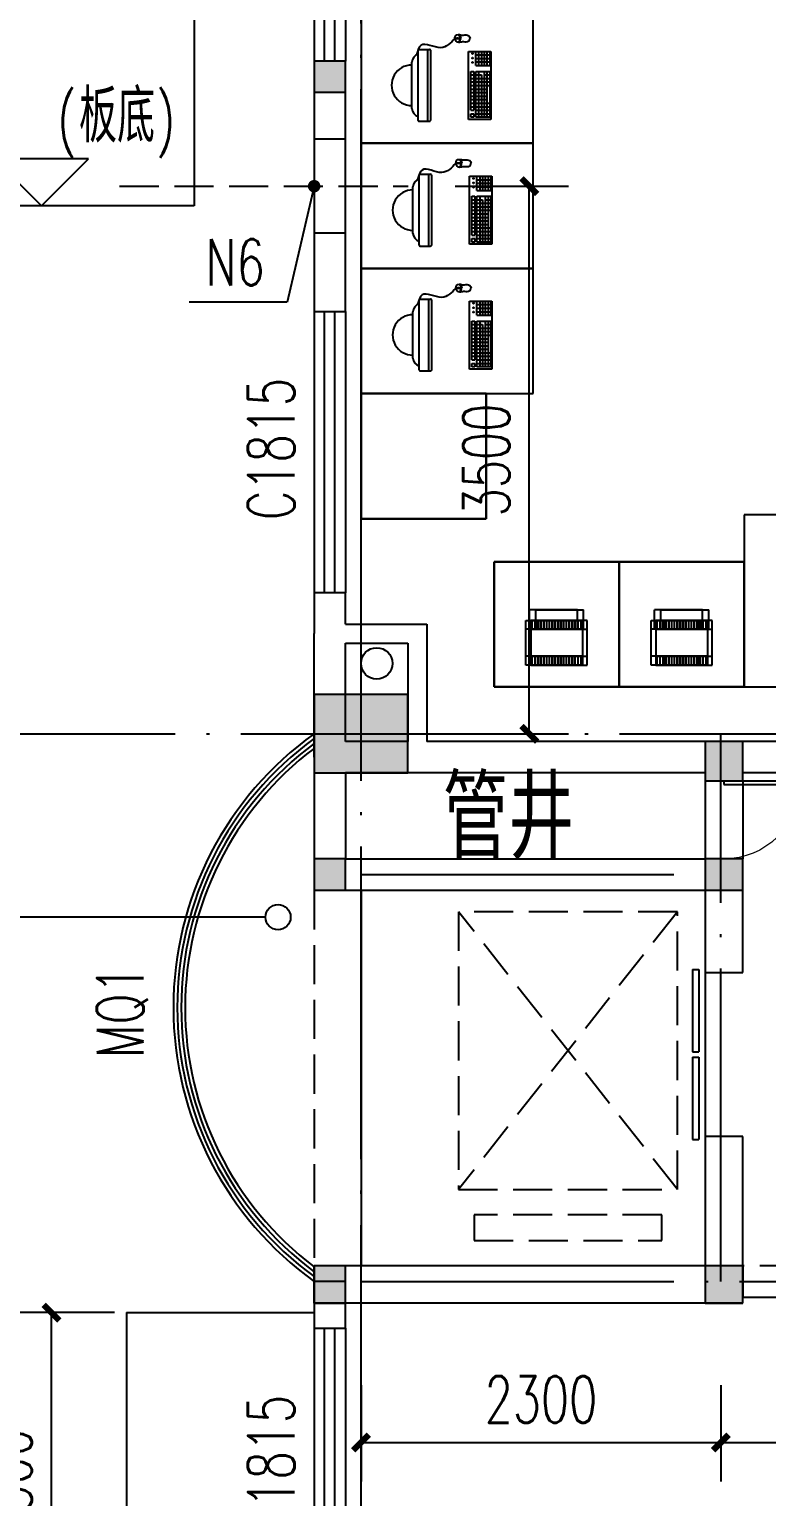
# Model space of a CAD drawing. Extents: x -59142 to 322364, y -122476 to 91021.
# Drawn here: x 23748 to 28462, y 41996 to 51375 of the extents above; entities that cross this region are included whole.
import ezdxf

# ---------------------------------------------------------------- set-up
doc = ezdxf.new("R2010")
doc.units = 0
doc.header["$LTSCALE"] = 1000
doc.header["$MEASUREMENT"] = 0
doc.linetypes.add('DASH', pattern=[0.35, 0.25, -0.1])
doc.linetypes.add('DOTE', pattern=[2.42, 2, -0.2, 0.02, -0.2])
for name, color, linetype in [('CENTRE LINE', 1, 'DOTE'), ('COLUMN', 255, 'Continuous'), ('DIM_ELEV', 3, 'Continuous'), ('DIM_IDEN', 3, 'Continuous'), ('DIM_LEAD', 3, 'Continuous'), ('DOTE', 1, 'DOTE'), ('EQUIPMENT', 171, 'Continuous'), ('GROUND', 204, 'Continuous'), ('HOLE', 6, 'Continuous'), ('PUB_DIM', 3, 'Continuous'), ('PUB_HATCH', 255, 'Continuous'), ('PUB_TEXT', 7, 'Continuous'), ('STAIR', 2, 'Continuous'), ('TEXT', 62, 'Continuous'), ('WALL', 255, 'Continuous'), ('WINDOW', 4, 'Continuous'), ('WINDOW_TEXT', 7, 'Continuous')]:
    doc.layers.add(name, color=color, linetype=linetype)
doc.styles.add('_TCH_DIM', font='SIMPLEX', dxfattribs={"bigfont": 'GBCBIG'})
doc.styles.add('_TCH_DIM_T3', font='SIMPLEX', dxfattribs={"width": 0.705882, "bigfont": 'GBCBIG'})
doc.styles.add('_TCH_WINDOW', font='SIMPLEX', dxfattribs={"bigfont": 'GBCBIG'})
doc.styles.add('HZTXT', font='geditxt.shx', dxfattribs={"width": 0.8, "bigfont": 'hztxt1.shx'})
doc.styles.get("Standard").update_dxf_attribs({"font": 'gbenor.shx', "bigfont": 'gbcbig.shx'})
doc.dimstyles.new('_TCH_ARCH&&100', dxfattribs={"dimtxt": 297.5, "dimasz": 100, "dimexe": 250, "dimexo": 300, "dimgap": 126.25, "dimtad": 1, "dimdec": 0, "dimzin": 0, "dimdsep": 46, "dimtxsty": '_TCH_DIM_T3', "dimblk": 'ARCHTICK', "dimcen": 0.09, "dimazin": 2, "dimtfac": 1, "dimtdec": 0, "dimtix": 1, "dimtmove": 2, "dimatfit": 3, "dimfxl": 1, "dimtolj": 1, "dimtzin": 0, "dimarcsym": 0})
doc.dimstyles.get("Standard").update_dxf_attribs({"dimscale": 100, "dimtxt": 3.5, "dimasz": 1, "dimexe": 2.5, "dimexo": 3, "dimgap": 1.5, "dimtad": 1, "dimdec": 0, "dimzin": 0, "dimdsep": 46, "dimtxsty": 'Standard', "dimblk": 'ARCHTICK', "dimcen": 0.09, "dimadec": 0, "dimazin": 0, "dimtfac": 1, "dimtdec": 0, "dimtix": 1, "dimtmove": 2, "dimatfit": 3, "dimfxl": 1, "dimtolj": 1, "dimtzin": 0, "dimarcsym": 0})

# ---------------------------------------------------------------- blocks, each defined once
blk = doc.blocks.new('_FZH')
blk.add_lwpolyline([(-0.5, -0.5), (0.5, -0.5), (0.5, 0.5), (-0.5, 0.5)], close=True)
at = {"layer": 'PUB_HATCH'}
blk.add_solid([(-0.5, -0.5), (0.5, -0.5), (-0.5, 0.5), (0.5, 0.5)], dxfattribs=at)
blk = doc.blocks.new('DSADa')
at = {"layer": 'COLUMN', "xscale": 600.0000000000146, "yscale": 500, "zscale": 500}
blk.add_blockref('_FZH', (0, -34500), dxfattribs=at)
blk = doc.blocks.new('A$C31CF031A')
at = {"layer": 'EQUIPMENT', "ltscale": 100}
for p, q in [((0, 4574.4), (0, 3774.4)), ((1100, 3774.4), (1100, 4574.4)), ((1100, 3774.4), (0, 3774.4)), ((0, 3774.4), (0, 2974.4)), ((0, 3774.4), (1100, 3774.4)), ((1100, 2974.4), (1100, 3774.4)), ((1100, 2974.4), (0, 2974.4)), ((0, 2974.4), (0, 2174.4)), ((0, 2974.4), (1100, 2974.4)), ((1100, 2174.4), (1100, 2974.4)), ((0, 2174.4), (1100, 2174.4)), ((2450, 1400), (2450, 300)), ((3250, 1400), (2450, 1400)), ((2450, 300), (3250, 300))]:
    blk.add_line(p, q, dxfattribs=at)
at = {"layer": 'EQUIPMENT'}
for p, q in [((608.4, 4445.3), (599.8, 4445.3)), ((608.4, 4444.3), (599.8, 4444.3)), ((634.9, 4445.3), (625.1, 4445.3)), ((634.9, 4444.3), (625.1, 4444.3)), ((365.5, 3920.2), (365.5, 4369.5)), ((370.5, 4374.5), (438, 4374.5)), ((426.2, 3915.2), (426.2, 4374.5)), ((443, 4369.5), (443.1, 3920.2)), ((686.6, 3926.9), (686.6, 4361.4)), ((686.6, 4361.4), (829.2, 4361.4)), ((733.9, 4271.2), (733.9, 4361.4)), ((733.9, 4361.4), (822.7, 4361.4)), ((733.9, 4361.4), (822.7, 4361.4)), ((733.9, 4271.2), (733.9, 4361.4)), ((733.9, 4338.8), (822.7, 4338.8)), ((733.9, 4316.3), (822.7, 4316.3)), ((751.6, 4361.4), (751.6, 4271.2)), ((769.4, 4361.4), (769.4, 4271.2)), ((787.2, 4361.4), (787.2, 4271.2)), ((804.9, 4361.4), (804.9, 4271.2)), ((822.7, 4361.4), (822.7, 4271.2)), ((829.2, 4361.4), (829.2, 3926.9)), ((324.1, 3996.4), (324.1, 4293.4)), ((702.3, 4233.7), (720.1, 4233.7)), ((702.3, 3985.7), (702.3, 4233.7)), ((702.3, 4233.7), (720.1, 4233.7)), ((720.1, 4233.7), (720.1, 4178.4)), ((720.1, 4233.7), (720.1, 3985.7)), ((733.9, 4293.8), (822.7, 4293.8)), ((733.9, 4271.2), (822.7, 4271.2)), ((733.9, 4233.7), (822.7, 4233.7)), ((733.9, 4233.7), (822.7, 4233.7)), ((733.9, 3940.7), (733.9, 4233.7)), ((733.9, 4233.7), (822.7, 4233.7)), ((751.6, 4233.7), (751.6, 3940.7)), ((787.2, 4233.7), (787.2, 3940.7)), ((804.9, 4233.7), (804.9, 3940.7)), ((822.7, 4233.7), (822.7, 3940.7)), ((702.3, 4211.2), (720.1, 4211.2)), ((702.3, 4188.6), (720.1, 4188.6)), ((702.3, 4166.1), (720.1, 4166.1)), ((702.3, 4143.5), (720.1, 4143.5)), ((733.9, 4211.2), (769.4, 4211.2)), ((733.9, 4188.6), (822.7, 4188.6)), ((733.9, 4166.1), (822.7, 4166.1)), ((733.9, 4143.5), (822.7, 4143.5)), ((769.4, 4211.2), (769.4, 3940.7)), ((787.2, 4211.2), (822.7, 4211.2)), ((702.3, 4121), (720.1, 4121)), ((702.3, 4098.5), (720.1, 4098.5)), ((702.3, 4075.9), (720.1, 4075.9)), ((702.3, 4053.4), (720.1, 4053.4)), ((733.9, 4121), (804.9, 4121)), ((733.9, 4098.5), (804.9, 4098.5)), ((733.9, 4075.9), (804.9, 4075.9)), ((733.9, 4053.4), (804.9, 4053.4)), ((702.3, 4030.8), (720.1, 4030.8)), ((702.3, 4008.3), (720.1, 4008.3)), ((702.3, 3985.7), (720.1, 3985.7)), ((702.3, 3963.2), (720.1, 3963.2)), ((702.3, 3940.7), (702.3, 3963.2)), ((720.1, 3940.7), (702.3, 3940.7)), ((720.1, 3963.2), (720.1, 3940.7)), ((733.9, 4030.8), (822.7, 4030.8)), ((733.9, 4008.3), (822.7, 4008.3)), ((733.9, 3985.7), (822.7, 3985.7)), ((733.9, 3963.2), (822.7, 3963.2)), ((822.7, 3940.7), (733.9, 3940.7)), ((370.5, 3915.2), (438.1, 3915.2)), ((829.2, 3926.9), (686.6, 3926.9)), ((372.2, 3122.4), (372.2, 3571.7)), ((377.2, 3576.7), (444.7, 3576.7)), ((432.9, 3117.4), (432.9, 3576.7)), ((449.7, 3571.7), (449.7, 3122.4)), ((615, 3647.4), (606.5, 3647.4)), ((615.1, 3646.5), (606.5, 3646.5)), ((641.5, 3646.5), (631.7, 3646.5)), ((641.5, 3647.4), (631.8, 3647.4)), ((330.8, 3198.6), (330.8, 3495.6)), ((693.2, 3129), (693.2, 3563.5)), ((693.2, 3563.5), (835.9, 3563.5)), ((740.5, 3473.4), (740.5, 3563.5)), ((740.5, 3563.5), (829.3, 3563.5)), ((740.5, 3563.5), (829.3, 3563.5)), ((740.5, 3473.4), (740.5, 3563.5)), ((740.5, 3541), (829.3, 3541)), ((740.5, 3518.4), (829.3, 3518.4)), ((740.5, 3495.9), (829.3, 3495.9)), ((740.5, 3473.4), (829.3, 3473.4)), ((758.3, 3563.5), (758.3, 3473.4)), ((776.1, 3563.5), (776.1, 3473.4)), ((793.8, 3563.5), (793.8, 3473.4)), ((811.6, 3563.5), (811.6, 3473.4)), ((829.3, 3563.5), (829.3, 3473.4)), ((835.9, 3563.5), (835.9, 3129)), ((709, 3435.9), (726.7, 3435.9)), ((709, 3187.9), (709, 3435.9)), ((709, 3435.9), (726.7, 3435.9)), ((709, 3413.3), (726.7, 3413.3)), ((709, 3390.8), (726.7, 3390.8)), ((726.7, 3435.9), (726.7, 3380.5)), ((726.7, 3435.9), (726.7, 3187.9)), ((740.5, 3435.9), (829.3, 3435.9)), ((740.5, 3435.9), (829.3, 3435.9)), ((740.5, 3142.8), (740.5, 3435.9)), ((740.5, 3435.9), (829.3, 3435.9)), ((740.5, 3413.3), (776.1, 3413.3)), ((740.5, 3390.8), (829.3, 3390.8)), ((758.3, 3435.9), (758.3, 3142.8)), ((776.1, 3413.3), (776.1, 3142.8)), ((793.8, 3435.9), (793.8, 3142.8)), ((793.8, 3413.3), (829.3, 3413.3)), ((811.6, 3435.9), (811.6, 3142.8)), ((829.3, 3435.9), (829.3, 3142.8)), ((709, 3368.2), (726.7, 3368.2)), ((709, 3345.7), (726.7, 3345.7)), ((709, 3323.1), (726.7, 3323.1)), ((709, 3300.6), (726.7, 3300.6)), ((740.5, 3368.2), (829.3, 3368.2)), ((740.5, 3345.7), (829.3, 3345.7)), ((740.5, 3323.1), (811.6, 3323.1)), ((740.5, 3300.6), (811.6, 3300.6)), ((709, 3278.1), (726.7, 3278.1)), ((709, 3255.5), (726.7, 3255.5)), ((709, 3233), (726.7, 3233)), ((709, 3210.4), (726.7, 3210.4)), ((740.5, 3278.1), (811.6, 3278.1)), ((740.5, 3255.5), (811.6, 3255.5)), ((740.5, 3233), (829.3, 3233)), ((740.5, 3210.4), (829.3, 3210.4)), ((377.2, 3117.4), (444.7, 3117.4)), ((835.9, 3129), (693.2, 3129)), ((709, 3187.9), (726.7, 3187.9)), ((709, 3165.3), (726.7, 3165.3)), ((709, 3142.9), (709, 3165.3)), ((726.7, 3142.9), (709, 3142.9)), ((726.7, 3165.3), (726.7, 3142.9)), ((740.5, 3187.9), (829.3, 3187.9)), ((740.5, 3165.3), (829.3, 3165.3)), ((829.3, 3142.8), (740.5, 3142.8)), ((615, 2849.6), (606.5, 2849.6)), ((615.1, 2848.6), (606.5, 2848.6)), ((641.5, 2848.6), (631.7, 2848.6)), ((641.5, 2849.6), (631.8, 2849.6)), ((372.2, 2324.5), (372.2, 2773.8)), ((377.2, 2778.8), (444.7, 2778.8)), ((432.9, 2319.5), (432.9, 2778.8)), ((449.7, 2773.8), (449.7, 2324.5)), ((693.2, 2331.2), (693.2, 2765.7)), ((693.2, 2765.7), (835.9, 2765.7)), ((740.5, 2675.5), (740.5, 2765.7)), ((740.5, 2765.7), (829.3, 2765.7)), ((740.5, 2765.7), (829.3, 2765.7)), ((740.5, 2675.5), (740.5, 2765.7)), ((740.5, 2743.1), (829.3, 2743.1)), ((740.5, 2720.6), (829.3, 2720.6)), ((758.3, 2765.7), (758.3, 2675.5)), ((776.1, 2765.7), (776.1, 2675.5)), ((793.8, 2765.7), (793.8, 2675.5)), ((811.6, 2765.7), (811.6, 2675.5)), ((829.3, 2765.7), (829.3, 2675.5)), ((835.9, 2765.7), (835.9, 2331.2)), ((330.8, 2400.7), (330.8, 2697.7)), ((709, 2638), (726.7, 2638)), ((709, 2390), (709, 2638)), ((709, 2638), (726.7, 2638)), ((726.7, 2638), (726.7, 2582.6)), ((726.7, 2638), (726.7, 2390)), ((740.5, 2698), (829.3, 2698)), ((740.5, 2675.5), (829.3, 2675.5)), ((740.5, 2638), (829.3, 2638)), ((740.5, 2638), (829.3, 2638)), ((740.5, 2344.9), (740.5, 2638)), ((740.5, 2638), (829.3, 2638)), ((758.3, 2638), (758.3, 2344.9)), ((793.8, 2638), (793.8, 2344.9)), ((811.6, 2638), (811.6, 2344.9)), ((829.3, 2638), (829.3, 2344.9)), ((709, 2615.5), (726.7, 2615.5)), ((709, 2592.9), (726.7, 2592.9)), ((709, 2570.4), (726.7, 2570.4)), ((709, 2547.8), (726.7, 2547.8)), ((740.5, 2615.5), (776.1, 2615.5)), ((740.5, 2592.9), (829.3, 2592.9)), ((740.5, 2570.4), (829.3, 2570.4)), ((740.5, 2547.8), (829.3, 2547.8)), ((776.1, 2615.5), (776.1, 2344.9)), ((793.8, 2615.5), (829.3, 2615.5)), ((709, 2525.3), (726.7, 2525.3)), ((709, 2502.7), (726.7, 2502.7)), ((709, 2480.2), (726.7, 2480.2)), ((709, 2457.6), (726.7, 2457.6)), ((740.5, 2525.3), (811.6, 2525.3)), ((740.5, 2502.7), (811.6, 2502.7)), ((740.5, 2480.2), (811.6, 2480.2)), ((740.5, 2457.6), (811.6, 2457.6)), ((709, 2435.1), (726.7, 2435.1)), ((709, 2412.6), (726.7, 2412.6)), ((709, 2390), (726.7, 2390)), ((709, 2367.5), (726.7, 2367.5)), ((709, 2345), (709, 2367.5)), ((726.7, 2345), (709, 2345)), ((726.7, 2367.5), (726.7, 2345)), ((740.5, 2435.1), (829.3, 2435.1)), ((740.5, 2412.6), (829.3, 2412.6)), ((740.5, 2390), (829.3, 2390)), ((740.5, 2367.5), (829.3, 2367.5)), ((829.3, 2344.9), (740.5, 2344.9)), ((377.2, 2319.5), (444.7, 2319.5)), ((835.9, 2331.2), (693.2, 2331.2)), ((0, 1374.4), (0, 2174.4)), ((0, 2174.4), (800, 2174.4)), ((800, 2174.4), (0, 2174.4)), ((0, 2174.4), (0, 1374.4)), ((800, 2174.4), (800, 1374.4)), ((800, 1374.4), (800, 2174.4)), ((800, 1374.4), (0, 1374.4)), ((0, 1374.4), (800, 1374.4)), ((1650, 1100), (850, 1100)), ((850, 1100), (850, 300)), ((850, 1100), (1650, 1100)), ((850, 300), (850, 1100)), ((2450, 1100), (1650, 1100)), ((1650, 1100), (1650, 300)), ((1650, 1100), (2450, 1100)), ((1650, 300), (1650, 1100)), ((1650, 300), (1650, 1100)), ((1650, 1100), (1650, 300)), ((2450, 300), (2450, 1100)), ((2450, 1100), (2450, 300)), ((1077, 668.8), (1077, 792)), ((1383.3, 792), (1077, 792)), ((1116.7, 668.8), (1116.7, 792)), ((1116.7, 792), (1423, 792)), ((1383.3, 668.8), (1383.3, 792)), ((1423, 668.8), (1423, 792)), ((1877, 668.8), (1877, 792)), ((2183.3, 792), (1877, 792)), ((1916.7, 668.8), (1916.7, 792)), ((1916.7, 792), (2223, 792)), ((2183.3, 668.8), (2183.3, 792)), ((2223, 668.8), (2223, 792)), ((1054.5, 723.1), (1414.8, 723.1)), ((1054.5, 439.5), (1054.5, 723.1)), ((1414.8, 668.8), (1054.5, 668.8)), ((1085.2, 723.1), (1085.2, 439.5)), ((1445.5, 723.1), (1085.2, 723.1)), ((1085.2, 668.8), (1445.5, 668.8)), ((1093.6, 668.8), (1093.6, 723.1)), ((1112.7, 668.8), (1112.7, 723.1)), ((1130.6, 668.8), (1130.6, 723.1)), ((1133.3, 668.8), (1133.3, 723.1)), ((1147.2, 668.8), (1147.2, 723.1)), ((1151.2, 668.8), (1151.2, 723.1)), ((1167.6, 668.8), (1167.6, 723.1)), ((1170.3, 668.8), (1170.3, 723.1)), ((1186.7, 668.8), (1186.7, 723.1)), ((1186.9, 668.8), (1186.9, 723.1)), ((1204.6, 668.8), (1204.6, 723.1)), ((1204.8, 668.8), (1204.8, 723.1)), ((1221.2, 668.8), (1221.2, 723.1)), ((1225.2, 668.8), (1225.2, 723.1)), ((1240.3, 668.8), (1240.3, 723.1)), ((1241.8, 668.8), (1241.8, 723.1)), ((1258.2, 668.8), (1258.2, 723.1)), ((1259.7, 668.8), (1259.7, 723.1)), ((1274.8, 668.8), (1274.8, 723.1)), ((1278.8, 668.8), (1278.8, 723.1)), ((1295.2, 668.8), (1295.2, 723.1)), ((1295.4, 668.8), (1295.4, 723.1)), ((1313.1, 668.8), (1313.1, 723.1)), ((1313.3, 668.8), (1313.3, 723.1)), ((1329.7, 668.8), (1329.7, 723.1)), ((1332.4, 668.8), (1332.4, 723.1)), ((1348.8, 668.8), (1348.8, 723.1)), ((1352.8, 668.8), (1352.8, 723.1)), ((1366.7, 668.8), (1366.7, 723.1)), ((1369.4, 668.8), (1369.4, 723.1)), ((1387.3, 668.8), (1387.3, 723.1)), ((1406.4, 668.8), (1406.4, 723.1)), ((1414.8, 723.1), (1414.8, 439.5)), ((1445.5, 439.5), (1445.5, 723.1)), ((1854.5, 723.1), (2214.8, 723.1)), ((1854.5, 439.5), (1854.5, 723.1)), ((2214.8, 668.8), (1854.5, 668.8)), ((1885.2, 723.1), (1885.2, 439.5)), ((2245.5, 723.1), (1885.2, 723.1)), ((1885.2, 668.8), (2245.5, 668.8)), ((1893.6, 668.8), (1893.6, 723.1)), ((1912.7, 668.8), (1912.7, 723.1)), ((1930.6, 668.8), (1930.6, 723.1)), ((1933.3, 668.8), (1933.3, 723.1)), ((1947.2, 668.8), (1947.2, 723.1)), ((1951.2, 668.8), (1951.2, 723.1)), ((1967.6, 668.8), (1967.6, 723.1)), ((1970.3, 668.8), (1970.3, 723.1)), ((1986.7, 668.8), (1986.7, 723.1)), ((1986.9, 668.8), (1986.9, 723.1)), ((2004.6, 668.8), (2004.6, 723.1)), ((2004.8, 668.8), (2004.8, 723.1)), ((2021.2, 668.8), (2021.2, 723.1)), ((2025.2, 668.8), (2025.2, 723.1)), ((2040.3, 668.8), (2040.3, 723.1)), ((2041.8, 668.8), (2041.8, 723.1)), ((2058.2, 668.8), (2058.2, 723.1)), ((2059.7, 668.8), (2059.7, 723.1)), ((2074.8, 668.8), (2074.8, 723.1)), ((2078.8, 668.8), (2078.8, 723.1)), ((2095.2, 668.8), (2095.2, 723.1)), ((2095.4, 668.8), (2095.4, 723.1)), ((2113.1, 668.8), (2113.1, 723.1)), ((2113.3, 668.8), (2113.3, 723.1)), ((2129.7, 668.8), (2129.7, 723.1)), ((2132.4, 668.8), (2132.4, 723.1)), ((2148.8, 668.8), (2148.8, 723.1)), ((2152.8, 668.8), (2152.8, 723.1)), ((2166.7, 668.8), (2166.7, 723.1)), ((2169.4, 668.8), (2169.4, 723.1)), ((2187.3, 668.8), (2187.3, 723.1)), ((2206.4, 668.8), (2206.4, 723.1)), ((2214.8, 723.1), (2214.8, 439.5)), ((2245.5, 439.5), (2245.5, 723.1)), ((1414.8, 495.2), (1054.5, 495.2)), ((1085.2, 495.2), (1445.5, 495.2)), ((1093.6, 440.7), (1093.6, 495)), ((1112.7, 440.7), (1112.7, 495)), ((1130.6, 440.7), (1130.6, 495)), ((1133.3, 440.7), (1133.3, 495)), ((1147.2, 440.7), (1147.2, 495)), ((1151.2, 440.7), (1151.2, 495)), ((1167.6, 440.7), (1167.6, 495)), ((1170.3, 440.7), (1170.3, 495)), ((1186.7, 440.7), (1186.7, 495)), ((1186.9, 440.7), (1186.9, 495)), ((1204.6, 440.7), (1204.6, 495)), ((1204.8, 440.7), (1204.8, 495)), ((1221.2, 440.7), (1221.2, 495)), ((1225.2, 440.7), (1225.2, 495)), ((1240.3, 440.7), (1240.3, 495)), ((1241.8, 440.7), (1241.8, 495)), ((1258.2, 440.7), (1258.2, 495)), ((1259.7, 440.7), (1259.7, 495)), ((1274.8, 440.7), (1274.8, 495)), ((1278.8, 440.7), (1278.8, 495)), ((1295.2, 440.7), (1295.2, 495)), ((1295.4, 440.7), (1295.4, 495)), ((1313.1, 440.7), (1313.1, 495)), ((1313.3, 440.7), (1313.3, 495)), ((1329.7, 440.7), (1329.7, 495)), ((1332.4, 440.7), (1332.4, 495)), ((1348.8, 440.7), (1348.8, 495)), ((1352.8, 440.7), (1352.8, 495)), ((1366.7, 440.7), (1366.7, 495)), ((1369.4, 440.7), (1369.4, 495)), ((1387.3, 440.7), (1387.3, 495)), ((1406.4, 440.7), (1406.4, 495)), ((2214.8, 495.2), (1854.5, 495.2)), ((1885.2, 495.2), (2245.5, 495.2)), ((1893.6, 440.7), (1893.6, 495)), ((1912.7, 440.7), (1912.7, 495)), ((1930.6, 440.7), (1930.6, 495)), ((1933.3, 440.7), (1933.3, 495)), ((1947.2, 440.7), (1947.2, 495)), ((1951.2, 440.7), (1951.2, 495)), ((1967.6, 440.7), (1967.6, 495)), ((1970.3, 440.7), (1970.3, 495)), ((1986.7, 440.7), (1986.7, 495)), ((1986.9, 440.7), (1986.9, 495)), ((2004.6, 440.7), (2004.6, 495)), ((2004.8, 440.7), (2004.8, 495)), ((2021.2, 440.7), (2021.2, 495)), ((2025.2, 440.7), (2025.2, 495)), ((2040.3, 440.7), (2040.3, 495)), ((2041.8, 440.7), (2041.8, 495)), ((2058.2, 440.7), (2058.2, 495)), ((2059.7, 440.7), (2059.7, 495)), ((2074.8, 440.7), (2074.8, 495)), ((2078.8, 440.7), (2078.8, 495)), ((2095.2, 440.7), (2095.2, 495)), ((2095.4, 440.7), (2095.4, 495)), ((2113.1, 440.7), (2113.1, 495)), ((2113.3, 440.7), (2113.3, 495)), ((2129.7, 440.7), (2129.7, 495)), ((2132.4, 440.7), (2132.4, 495)), ((2148.8, 440.7), (2148.8, 495)), ((2152.8, 440.7), (2152.8, 495)), ((2166.7, 440.7), (2166.7, 495)), ((2169.4, 440.7), (2169.4, 495)), ((2187.3, 440.7), (2187.3, 495)), ((2206.4, 440.7), (2206.4, 495)), ((1414.8, 439.5), (1054.5, 439.5)), ((1085.2, 439.5), (1445.5, 439.5)), ((2214.8, 439.5), (1854.5, 439.5)), ((1885.2, 439.5), (2245.5, 439.5)), ((850, 300), (1650, 300)), ((1650, 300), (850, 300)), ((1650, 300), (2450, 300)), ((2450, 300), (1650, 300))]:
    blk.add_line(p, q, dxfattribs=at)
for centre in [(712, 4347.2), (712, 4319.1), (712, 4291.1), (718.7, 3549.3), (718.7, 3521.3), (718.7, 3493.3), (718.7, 2751.4), (718.7, 2723.4), (718.7, 2695.4)]:
    blk.add_circle(centre, 3.1, dxfattribs=at)
for centre, radius, start, end in [((389.2, 4284.1), 65.7, 111.11975, 171.92477), ((370.5, 4369.5), 5, 90, 180), ((438, 4369.5), 5, 0.00373, 90), ((324.1, 4144.9), 129.3, 90.00373, 270.00373), ((389.2, 4005.7), 65.7, 188.07523, 248.88025), ((370.5, 3920.2), 5, 180, 270), ((438.1, 3920.2), 5, 270, 0.00373), ((377.2, 3571.7), 5, 90, 180), ((444.7, 3571.7), 5, 0.00373, 90), ((330.8, 3347), 129.3, 90.00373, 270.00373), ((395.8, 3486.2), 65.7, 111.11975, 171.92477), ((395.8, 3207.8), 65.7, 188.07523, 248.88025), ((377.2, 3122.4), 5, 180, 270), ((444.7, 3122.4), 5, 270, 0.00373), ((395.8, 2688.4), 65.7, 111.11975, 171.92477), ((377.2, 2773.8), 5, 90, 180), ((444.7, 2773.8), 5, 0.00373, 90), ((330.8, 2549.2), 129.3, 90.00373, 270.00373), ((395.8, 2410), 65.7, 188.07523, 248.88025), ((377.2, 2324.5), 5, 180, 270), ((444.7, 2324.5), 5, 270, 0.00373)]:
    blk.add_arc(centre, radius, start, end, dxfattribs=at)
for centre, major_axis in [((616.7, 4444.8), (-8.48, 0)), ((616.7, 4444.8), (-3.81, 0)), ((623.4, 3647), (-8.48, 0)), ((623.4, 3647), (-3.81, 0)), ((623.4, 2849.1), (-8.48, 0)), ((623.4, 2849.1), (-3.81, 0))]:
    blk.add_ellipse(centre, major_axis=major_axis, ratio=0.331977, dxfattribs=at)
for points in [[(599.8, 4444.8), (509.2, 4385.3), (383.3, 4401), (354.6, 4340)], [(599.8, 4444.8), (605.5, 4463.2), (622.6, 4469.2), (648.6, 4465.4), (662.8, 4466.6), (680.7, 4465.3), (694.1, 4455.1), (697.2, 4444.8)], [(599.8, 4444.8), (605.5, 4426.5), (622.6, 4420.5), (648.6, 4424.2), (662.8, 4423), (680.7, 4424.4), (694.1, 4434.5), (697.2, 4444.8)], [(623.6, 4469.1), (630.9, 4457), (634.9, 4445.3)], [(623.6, 4420.5), (630.9, 4432.7), (634.9, 4444.3)], [(625.9, 4469.1), (633.2, 4457), (637.2, 4444.8)], [(625.9, 4420.5), (633.2, 4432.7), (637.2, 4444.8)], [(606.4, 3647), (612.1, 3665.3), (629.3, 3671.3), (655.2, 3667.6), (669.5, 3668.8), (687.4, 3667.4), (700.7, 3657.3), (703.9, 3647)], [(630.3, 3671.3), (637.5, 3659.1), (641.5, 3647.4)], [(632.6, 3671.3), (639.8, 3659.1), (643.9, 3647)], [(606.4, 3647), (515.8, 3587.4), (390, 3603.2), (361.3, 3542.1)], [(606.4, 3647), (612.1, 3628.6), (629.3, 3622.6), (655.2, 3626.3), (669.5, 3625.1), (687.4, 3626.5), (700.7, 3636.7), (703.9, 3647)], [(630.3, 3622.7), (637.5, 3634.8), (641.5, 3646.5)], [(632.6, 3622.7), (639.8, 3634.8), (643.9, 3647)], [(606.4, 2849.1), (515.8, 2789.5), (390, 2805.3), (361.3, 2744.3)], [(606.4, 2849.1), (612.1, 2867.4), (629.3, 2873.4), (655.2, 2869.7), (669.5, 2870.9), (687.4, 2869.5), (700.7, 2859.4), (703.9, 2849.1)], [(606.4, 2849.1), (612.1, 2830.8), (629.3, 2824.8), (655.2, 2828.5), (669.5, 2827.3), (687.4, 2828.7), (700.7, 2838.8), (703.9, 2849.1)], [(630.3, 2873.4), (637.5, 2861.2), (641.5, 2849.6)], [(630.3, 2824.8), (637.5, 2837), (641.5, 2848.6)], [(632.6, 2873.4), (639.8, 2861.2), (643.9, 2849.1)], [(632.6, 2824.8), (639.8, 2837), (643.9, 2849.1)]]:
    blk.add_spline(points, degree=3, dxfattribs=at)
blk = doc.blocks.new('A$C2CBA13EF')
at = {"layer": 'GROUND'}
blk.add_circle((100, 450), 100, dxfattribs=at)
blk = doc.blocks.new('_ArchTick')
at = {"color": 0, "linetype": 'ByBlock', "const_width": 0.4}
blk.add_lwpolyline([(-0.5, -0.5), (0.5, 0.5)], dxfattribs=at)
blk = doc.blocks.new('*D412')
at = {"layer": 'Defpoints', "color": 0, "transparency": 16777216}
for p in [(26170.2, 50372.1), (26944, 50372.1), (26170.2, 46872.1)]:
    blk.add_point(p, dxfattribs=at)
at = {"layer": 'HOLE', "color": 0, "lineweight": -2, "transparency": 16777216}
for p, q in [((26470.2, 50372.1), (27194, 50372.1)), ((26944, 46872.1), (26944, 50372.1)), ((26470.2, 46872.1), (27194, 46872.1))]:
    blk.add_line(p, q, dxfattribs=at)
at = {"layer": 'HOLE', "color": 0, "lineweight": -2, "transparency": 16777216, "xscale": 100, "yscale": 100, "zscale": 100}
for p, rotation in [((26944, 50372.1), 90), ((26944, 46872.1), 270)]:
    blk.add_blockref('_ArchTick', p, dxfattribs=dict(at, rotation=rotation))
at = {"layer": 'HOLE', "color": 0, "transparency": 16777216, "insert": (26669, 48622.1), "char_height": 297.5, "attachment_point": 5, "rotation": 90, "style": '_TCH_DIM_T3'}
blk.add_mtext('\\A1;3500', dxfattribs=at)
blk = doc.blocks.new('*D1357')
at = {"layer": 'Defpoints', "color": 0, "transparency": 16777216}
for p in [(25868.4, 43009.5), (28168.4, 43009.5), (28168.4, 42342.5)]:
    blk.add_point(p, dxfattribs=at)
at = {"layer": 'PUB_DIM', "color": 0, "lineweight": -2, "transparency": 16777216}
for p, q in [((25868.4, 42709.5), (25868.4, 42092.5)), ((28168.4, 42709.5), (28168.4, 42092.5)), ((25868.4, 42342.5), (28168.4, 42342.5))]:
    blk.add_line(p, q, dxfattribs=at)
at = {"layer": 'PUB_DIM', "color": 0, "lineweight": -2, "transparency": 16777216, "xscale": 100, "yscale": 100, "zscale": 100, "rotation": 180}
blk.add_blockref('_ArchTick', (25868.4, 42342.5), dxfattribs=at)
at = {"layer": 'PUB_DIM', "color": 0, "lineweight": -2, "transparency": 16777216, "xscale": 100, "yscale": 100, "zscale": 100}
blk.add_blockref('_ArchTick', (28168.4, 42342.5), dxfattribs=at)
at = {"layer": 'PUB_DIM', "color": 0, "transparency": 16777216, "insert": (27018.4, 42617.5), "char_height": 297.5, "attachment_point": 5, "style": '_TCH_DIM_T3'}
blk.add_mtext('\\A1;2300', dxfattribs=at)
blk = doc.blocks.new('*D1358')
at = {"layer": 'Defpoints', "color": 0, "transparency": 16777216}
for p in [(28168.4, 43009.5), (30768.4, 43009.5), (30768.4, 42342.5)]:
    blk.add_point(p, dxfattribs=at)
at = {"layer": 'PUB_DIM', "color": 0, "lineweight": -2, "transparency": 16777216}
for p, q in [((28168.4, 42709.5), (28168.4, 42092.5)), ((30768.4, 42709.5), (30768.4, 42092.5)), ((28168.4, 42342.5), (30768.4, 42342.5))]:
    blk.add_line(p, q, dxfattribs=at)
at = {"layer": 'PUB_DIM', "color": 0, "lineweight": -2, "transparency": 16777216, "xscale": 100, "yscale": 100, "zscale": 100, "rotation": 180}
blk.add_blockref('_ArchTick', (28168.4, 42342.5), dxfattribs=at)
at = {"layer": 'PUB_DIM', "color": 0, "lineweight": -2, "transparency": 16777216, "xscale": 100, "yscale": 100, "zscale": 100}
blk.add_blockref('_ArchTick', (30768.4, 42342.5), dxfattribs=at)
at = {"layer": 'PUB_DIM', "color": 0, "transparency": 16777216, "insert": (29468.4, 42617.5), "char_height": 297.5, "attachment_point": 5, "style": '_TCH_DIM_T3'}
blk.add_mtext('\\A1;2600', dxfattribs=at)
blk = doc.blocks.new('*D1470')
at = {"layer": 'Defpoints', "color": 0, "transparency": 16777216}
for p in [(23889.5, 43172.1), (24591, 43172.1), (24591, 40872.1)]:
    blk.add_point(p, dxfattribs=at)
at = {"layer": 'PUB_DIM', "color": 0, "lineweight": -2, "transparency": 16777216}
for p, q in [((24291, 43172.1), (23639.5, 43172.1)), ((23889.5, 40872.1), (23889.5, 43172.1)), ((24291, 40872.1), (23639.5, 40872.1))]:
    blk.add_line(p, q, dxfattribs=at)
at = {"layer": 'PUB_DIM', "color": 0, "lineweight": -2, "transparency": 16777216, "xscale": 100, "yscale": 100, "zscale": 100}
for p, rotation in [((23889.5, 43172.1), 90), ((23889.5, 40872.1), 270)]:
    blk.add_blockref('_ArchTick', p, dxfattribs=dict(at, rotation=rotation))
at = {"layer": 'PUB_DIM', "color": 0, "transparency": 16777216, "insert": (23614.5, 42072.1), "char_height": 297.5, "attachment_point": 5, "rotation": 90, "style": '_TCH_DIM_T3'}
blk.add_mtext('\\A1;2300', dxfattribs=at)
blk = doc.blocks.new('$TCHSYS$WIN2D')
for p, q in [((-0.5, 0.5), (0.5, 0.5)), ((0.5, 0.1667), (-0.5, 0.1667)), ((0.5, -0.1667), (-0.5, -0.1667)), ((-0.5, -0.5), (0.5, -0.5))]:
    blk.add_line(p, q)
blk = doc.blocks.new('$DorLib2D$00000001')
for p, q in [((0.45, 0.975), (0.5, 0.975)), ((0.45, 0), (0.45, 0.975)), ((0.5, 0), (0.5, 0.975)), ((0.5, 0), (0.45, 0))]:
    blk.add_line(p, q)
at = {"lineweight": 13}
blk.add_arc((0.475, 0), 0.975, 91.4693, 180, dxfattribs=at)
blk = doc.blocks.new('$TCHSYS$LDOR22D')
for p, q in [((-0.5167, 0.8333), (-0.0167, 0.8333)), ((-0.5167, 0.8333), (-0.5167, 0.6667)), ((-0.0167, 0.8333), (-0.0167, 0.6667)), ((0.0167, 0.8333), (0.0167, 0.6667)), ((0.0167, 0.8333), (0.5167, 0.8333)), ((0.5167, 0.8333), (0.5167, 0.6667)), ((-0.5167, 0.6667), (-0.0167, 0.6667)), ((0.0167, 0.6667), (0.5167, 0.6667)), ((-0.5, 0.5), (0.5, 0.5))]:
    blk.add_line(p, q)
blk = doc.blocks.new('*D1647')
at = {"color": 0, "lineweight": -2, "transparency": 16777216}
for p, q in [((26068.4, 78472.1), (25968.4, 78472.1)), ((25968.4, 78472.1), (26036.4, 78022.1)), ((26036.4, 78022.1), (27261.6, 78022.1))]:
    blk.add_line(p, q, dxfattribs=at)
at = {"layer": 'Defpoints', "color": 0, "transparency": 16777216}
for p in [(25768.4, 78472.1), (26236.4, 78022.1), (49318.4, 26622.1)]:
    blk.add_point(p, dxfattribs=at)
at = {"color": 0, "transparency": 16777216, "insert": (26824, 78347.1), "char_height": 350, "attachment_point": 5}
blk.add_mtext('\\A1;51850', dxfattribs=at)
blk = doc.blocks.new('*D1648')
at = {"color": 0, "lineweight": -2, "transparency": 16777216}
for p, q in [((25768.4, 78272.1), (26069.4, 78294.6)), ((25768.4, 78172.1), (25768.4, 78272.1)), ((26069.4, 78294.6), (26069.4, 77003.6))]:
    blk.add_line(p, q, dxfattribs=at)
at = {"layer": 'Defpoints', "color": 0, "transparency": 16777216}
for p in [(25768.4, 78472.1), (26069.4, 78094.6), (49318.4, 26622.1)]:
    blk.add_point(p, dxfattribs=at)
at = {"color": 0, "transparency": 16777216, "insert": (25744.4, 77474.1), "char_height": 350, "attachment_point": 5, "rotation": 90}
blk.add_mtext('\\A1;23550', dxfattribs=at)
blk = doc.blocks.new('*D1651')
at = {"color": 0, "lineweight": -2, "transparency": 16777216}
for p, q in [((25768.4, 76272.1), (26043.4, 76304.6)), ((25768.4, 76172.1), (25768.4, 76272.1)), ((26043.4, 76304.6), (26043.4, 75013.6))]:
    blk.add_line(p, q, dxfattribs=at)
at = {"layer": 'Defpoints', "color": 0, "transparency": 16777216}
for p in [(25768.4, 76472.1), (26043.4, 76104.6), (49318.4, 26622.1)]:
    blk.add_point(p, dxfattribs=at)
at = {"color": 0, "transparency": 16777216, "insert": (25718.4, 75484.1), "char_height": 350, "attachment_point": 5, "rotation": 90}
blk.add_mtext('\\A1;23550', dxfattribs=at)
blk = doc.blocks.new('*D1652')
at = {"color": 0, "lineweight": -2, "transparency": 16777216}
for p, q in [((25968.4, 76472.1), (25958, 76131.9)), ((26068.4, 76472.1), (25968.4, 76472.1)), ((25958, 76131.9), (27271.7, 76131.9))]:
    blk.add_line(p, q, dxfattribs=at)
at = {"layer": 'Defpoints', "color": 0, "transparency": 16777216}
for p in [(25768.4, 76472.1), (26158, 76131.9, 0), (49318.4, 26622.1)]:
    blk.add_point(p, dxfattribs=at)
at = {"color": 0, "transparency": 16777216, "insert": (26789.9, 76456.9), "char_height": 350, "attachment_point": 5}
blk.add_mtext('\\A1;49850', dxfattribs=at)
blk = doc.blocks.new('*D1655')
at = {"color": 0, "lineweight": -2, "transparency": 16777216}
for p, q in [((25768.4, 60122.1), (25768.4, 59568.1)), ((25768.4, 59568.1), (26488.4, 59368.1)), ((26488.4, 59368.1), (26488.4, 58077.1))]:
    blk.add_line(p, q, dxfattribs=at)
at = {"layer": 'Defpoints', "color": 0, "transparency": 16777216}
for p in [(25768.4, 60422.1), (26488.4, 59168.1), (49318.4, 26622.1)]:
    blk.add_point(p, dxfattribs=at)
at = {"color": 0, "transparency": 16777216, "insert": (26163.4, 58547.6), "char_height": 350, "attachment_point": 5, "rotation": 90}
blk.add_mtext('\\A1;23550', dxfattribs=at)
blk = doc.blocks.new('*D1656')
at = {"color": 0, "lineweight": -2, "transparency": 16777216}
for p, q in [((26068.4, 60422.1), (26394.9, 60422.1)), ((26394.9, 60422.1), (26594.9, 59645.1)), ((26594.9, 59645.1), (27878.5, 59645.1))]:
    blk.add_line(p, q, dxfattribs=at)
at = {"layer": 'Defpoints', "color": 0, "transparency": 16777216}
for p in [(25768.4, 60422.1), (26794.9, 59645.1), (49318.4, 26622.1)]:
    blk.add_point(p, dxfattribs=at)
at = {"color": 0, "transparency": 16777216, "insert": (27411.7, 59970.1), "char_height": 350, "attachment_point": 5}
blk.add_mtext('\\A1;33800', dxfattribs=at)
blk = doc.blocks.new('*D1661')
at = {"color": 0, "lineweight": -2, "transparency": 16777216}
for p, q in [((25768.4, 53472.1), (25768.4, 53149.1)), ((25768.4, 53149.1), (26443.9, 52949.1)), ((26443.9, 52949.1), (26443.9, 51658.1))]:
    blk.add_line(p, q, dxfattribs=at)
at = {"layer": 'Defpoints', "color": 0, "transparency": 16777216}
for p in [(25768.4, 53772.1), (26443.9, 52749.1), (49318.4, 26622.1)]:
    blk.add_point(p, dxfattribs=at)
at = {"color": 0, "transparency": 16777216, "insert": (26118.9, 52128.6), "char_height": 350, "attachment_point": 5, "rotation": 90}
blk.add_mtext('\\A1;23550', dxfattribs=at)
blk = doc.blocks.new('*D1662')
at = {"color": 0, "lineweight": -2, "transparency": 16777216}
for p, q in [((26068.4, 53772.1), (26212.4, 53772.1)), ((26212.4, 53772.1), (26412.4, 53005.6)), ((26412.4, 53005.6), (27645, 53005.6))]:
    blk.add_line(p, q, dxfattribs=at)
at = {"layer": 'Defpoints', "color": 0, "transparency": 16777216}
for p in [(25768.4, 53772.1), (26612.4, 53005.6), (49318.4, 26622.1)]:
    blk.add_point(p, dxfattribs=at)
at = {"color": 0, "transparency": 16777216, "insert": (27203.7, 53330.6), "char_height": 350, "attachment_point": 5}
blk.add_mtext('\\A1;27150', dxfattribs=at)

msp = doc.modelspace()

# ---------------------------------------------------------------- hatches: boundary and pattern name
at = {"layer": 'PUB_HATCH'}
for points in [[(25568.4, 50972.1), (25768.4, 50972.1), (25768.4, 51172.1), (25568.4, 51172.1)], [(28068.4, 46822.1), (28068.4, 46572.1), (28308.4, 46572.1), (28308.4, 46822.1)], [(25768.4, 46072.1), (25568.4, 46072.1), (25568.4, 45872.1), (25768.4, 45872.1)], [(28308.4, 45872.1), (28308.4, 46072.1), (28068.4, 46072.1), (28068.4, 45872.1)], [(25768.4, 43232.1), (25768.4, 43472.1), (25568.4, 43472.1), (25568.4, 43232.1)], [(28068.4, 43232.1), (28308.4, 43232.1), (28308.4, 43472.1), (28068.4, 43472.1)]]:
    msp.add_hatch(color=256, dxfattribs=at).paths.add_polyline_path(points)

# ---------------------------------------------------------------- linework, layer by layer
at = {"layer": 'CENTRE LINE'}
for p, q in [((25868.4, 45971.8), (28068.4, 45971.8)), ((25868.4, 43372.1), (49954.5, 43372.1))]:
    msp.add_line(p, q, dxfattribs=at)
msp.add_lwpolyline([(28168.4, 43372.1), (28168.4, 46872.1)], dxfattribs=at)
at = {"layer": 'COLUMN'}
for p, q in [((25768.4, 51172.1), (25568.4, 51172.1)), ((25568.4, 51172.1), (25568.4, 50972.1)), ((25768.4, 50972.1), (25768.4, 51172.1)), ((25568.4, 50972.1), (25768.4, 50972.1)), ((28068.4, 46822.1), (28068.4, 46572.1)), ((28308.4, 46822.1), (28068.4, 46822.1)), ((28308.4, 46572.1), (28308.4, 46822.1)), ((28068.4, 46572.1), (28308.4, 46572.1)), ((25768.4, 46072.1), (25568.4, 46072.1)), ((25568.4, 46072.1), (25568.4, 45872.1)), ((25768.4, 45872.1), (25768.4, 46072.1)), ((28308.4, 46072.1), (28068.4, 46072.1)), ((28068.4, 46072.1), (28068.4, 45872.1)), ((28308.4, 45872.1), (28308.4, 46072.1)), ((25568.4, 45872.1), (25768.4, 45872.1)), ((28068.4, 45872.1), (28308.4, 45872.1)), ((25768.4, 43472.1), (25568.4, 43472.1)), ((25568.4, 43472.1), (25568.4, 43232.1)), ((25768.4, 43232.1), (25768.4, 43472.1)), ((28308.4, 43472.1), (28068.4, 43472.1)), ((28068.4, 43472.1), (28068.4, 43232.1)), ((28308.4, 43232.1), (28308.4, 43472.1)), ((25568.4, 43232.1), (25768.4, 43232.1)), ((28068.4, 43232.1), (28308.4, 43232.1))]:
    msp.add_line(p, q, dxfattribs=at)
at = {"layer": 'DIM_ELEV'}
for p, q in [((24125, 50546.5), (22859, 50546.5)), ((23825, 50246.5), (23525, 50546.5)), ((23825, 50246.5), (24125, 50546.5))]:
    msp.add_line(p, q, dxfattribs=at)
at = {"layer": 'DIM_IDEN'}
for p, q in [((24418.8, 45700), (14778.7, 45700)), ((25257.2, 45700), (24418.8, 45700))]:
    msp.add_line(p, q, dxfattribs=at)
msp.add_circle((25337.7, 45700), 80.5, dxfattribs=at)
at = {"layer": 'DIM_LEAD'}
for p, q in [((24800.5, 51963.5), (24800.5, 50246.5)), ((24800.5, 50246.5), (22821, 50246.5))]:
    msp.add_line(p, q, dxfattribs=at)
at = {"layer": 'DOTE'}
msp.add_line((22679.9, 46872.1), (51585.9, 46872.1), dxfattribs=at)
msp.add_lwpolyline([(25868.4, 22372.1), (25868.4, 86156)], dxfattribs=at)
at = {"layer": 'HOLE'}
for p, q in [((25768.4, 50672.1), (25568.4, 50672.1)), ((25568.4, 50372.1), (25396.2, 49631.3)), ((25768.4, 50072.1), (25568.4, 50072.1)), ((25396.2, 49631.3), (24768.9, 49631.3))]:
    msp.add_line(p, q, dxfattribs=at)
at = {"layer": 'HOLE', "linetype": 'DASH'}
msp.add_line((24324.7, 50372.1), (26170.2, 50372.1), dxfattribs=at)
at = {"layer": 'HOLE', "const_width": 40}
msp.add_lwpolyline([(25572.9, 50391.5, 1), (25563.9, 50352.6, 1)], format="xyb", close=True, dxfattribs=at)
at = {"layer": 'STAIR', "color": 251, "linetype": 'DASH'}
msp.add_line((25568.4, 45871.8), (25568.4, 43472.1), dxfattribs=at)
at = {"layer": 'STAIR'}
for p, q in [((25868.4, 45871.8), (25868.4, 43472.1)), ((24368.4, 43172.1), (24368.4, 40672.1)), ((24368.4, 43172.1), (25568.4, 43172.1)), ((25568.4, 43172.1), (25568.4, 40672.1))]:
    msp.add_line(p, q, dxfattribs=at)
at = {"layer": 'STAIR', "linetype": 'DASH'}
for p, q in [((27890.9, 45734.6), (26490.9, 45734.6)), ((26490.9, 45734.6), (26490.9, 43959)), ((27890.9, 43959), (26490.9, 45734.6)), ((27890.9, 45734.6), (26490.9, 43959)), ((27890.9, 43959), (27890.9, 45734.6)), ((26490.9, 43959), (27890.9, 43959)), ((27790.9, 43796.5), (26590.9, 43796.5)), ((26590.9, 43796.5), (26590.9, 43634)), ((27790.9, 43634), (27790.9, 43796.5)), ((26590.9, 43634), (27790.9, 43634))]:
    msp.add_line(p, q, dxfattribs=at)
at = {"layer": 'STAIR'}
msp.add_arc((26819.8, 45122.1), 2151.4, 125.56776, 234.43236, dxfattribs=at)
at = {"layer": 'WALL'}
for p, q in [((25768.4, 51172.1), (25568.4, 51172.1)), ((25568.4, 51172.1), (25568.4, 49572.1)), ((25768.4, 49572.1), (25768.4, 51172.1)), ((25568.4, 49572.1), (25768.4, 49572.1)), ((25768.4, 47772.1), (25568.4, 47772.1)), ((25568.4, 47772.1), (25568.4, 47512.1)), ((25768.4, 47572.1), (25768.4, 47772.1)), ((25768.4, 47572.1), (26288.4, 47572.1)), ((26288.4, 47572.1), (26288.4, 46822.1)), ((25568.4, 46722.1), (25568.4, 47512.1)), ((25768.4, 47452.1), (26168.4, 47452.1)), ((25768.4, 46822.1), (25768.4, 47452.1)), ((26168.4, 47452.1), (26168.4, 46822.1)), ((26168.4, 46822.1), (25768.4, 46822.1)), ((28168.4, 46822.1), (26288.4, 46822.1)), ((36318.4, 46822.1), (28168.4, 46822.1)), ((25568.4, 46722.1), (25568.4, 45871.8)), ((25768.4, 46622.1), (25768.4, 46071.8)), ((26228.4, 46622.1), (25768.4, 46622.1)), ((28068.4, 46622.1), (26228.4, 46622.1)), ((28068.4, 46622.1), (28068.4, 46572.1)), ((36318.4, 46622.1), (28308.4, 46622.1)), ((28308.4, 46572.1), (28308.4, 46622.1)), ((28068.4, 46572.1), (28308.4, 46572.1)), ((25768.4, 46071.8), (28068.4, 46071.8)), ((28068.4, 46072.1), (28068.4, 45347.1)), ((28308.4, 46072.1), (28068.4, 46072.1)), ((28068.4, 46071.8), (28068.4, 45871.8)), ((28308.4, 45347.1), (28308.4, 46072.1)), ((25568.4, 45871.8), (28068.4, 45871.8)), ((28068.4, 45347.1), (28308.4, 45347.1)), ((28308.4, 44297.1), (28068.4, 44297.1)), ((28068.4, 44297.1), (28068.4, 43472.1)), ((28308.4, 43232.1), (28308.4, 44297.1)), ((28068.4, 43472.1), (25568.4, 43472.1)), ((25568.4, 43232.1), (25568.4, 43472.1)), ((28308.4, 43472.1), (28308.4, 43272.1)), ((25568.4, 43372.1), (25568.4, 43072.1)), ((25768.4, 43372.1), (25568.4, 43372.1)), ((25768.4, 43072.1), (25768.4, 43372.1)), ((28308.4, 43232.1), (25568.4, 43232.1)), ((25568.4, 43072.1), (25768.4, 43072.1))]:
    msp.add_line(p, q, dxfattribs=at)
at = {"layer": 'WINDOW'}
for p, q in [((28068.4, 46572.1), (28068.4, 46072.1)), ((28308.4, 46572.1), (28308.4, 46072.1))]:
    msp.add_line(p, q, dxfattribs=at)
at = {"layer": 'WINDOW', "linetype": 'DASH'}
for p, q in [((30768.4, 43472.1), (28308.4, 43472.1)), ((28308.4, 43272.1), (30768.4, 43272.1))]:
    msp.add_line(p, q, dxfattribs=at)
at = {"layer": 'WINDOW'}
for radius, start, end in [(2126.4, 126.05092, 233.94908), (2101.4, 126.54866, 233.45134), (2076.4, 127.06174, 232.93826)]:
    msp.add_arc((26819.8, 45122.1), radius, start, end, dxfattribs=at)

# ---------------------------------------------------------------- block references
at = {"layer": 'COLUMN'}
msp.add_blockref('DSADa', (25868.4, 81372.1), dxfattribs=at)
at = {"layer": 'EQUIPMENT'}
msp.add_blockref('A$C31CF031A', (25868.4, 46872.1), dxfattribs=at)
at = {"layer": 'GROUND'}
msp.add_blockref('A$C2CBA13EF', (25868.4, 46872.1), dxfattribs=at)
at = {"layer": 'WINDOW'}
ref = msp.add_blockref('$TCHSYS$WIN2D', (25668.4, 52072.1), dxfattribs=dict(at, xscale=-1800, yscale=-200, zscale=-1800, rotation=90))
ref.add_attrib('A', 'C1815', (25442.1, 51637.1), dxfattribs={"layer": 'WINDOW_TEXT', "height": 297.5, "rotation": 90, "style": '_TCH_WINDOW', "width": 0.705882})
ref = msp.add_blockref('$TCHSYS$WIN2D', (25668.4, 48672.1), dxfattribs=dict(at, xscale=-1800, yscale=-200, zscale=-1800, rotation=90))
ref.add_attrib('A', 'C1815', (25442.1, 48237.1), dxfattribs={"layer": 'WINDOW_TEXT', "height": 297.5, "rotation": 90, "style": '_TCH_WINDOW', "width": 0.705882})
ref = msp.add_blockref('$DorLib2D$00000001', (28188.4, 46322.1), dxfattribs=dict(at, xscale=-500, yscale=500, zscale=-500, rotation=270))
ref.add_attrib('A', 'FM0518', (29000.4, 45419.5), dxfattribs={"layer": 'WINDOW_TEXT', "height": 297.5, "rotation": 90, "style": '_TCH_WINDOW', "width": 0.705882})
at = {"layer": 'WINDOW', "xscale": 1050, "yscale": -240, "zscale": 1050, "rotation": 270}
msp.add_blockref('$TCHSYS$LDOR22D', (28188.4, 44822.1), dxfattribs=at)
at = {"layer": 'WINDOW'}
ref = msp.add_blockref('$TCHSYS$WIN2D', (25668.4, 42172.1), dxfattribs=dict(at, xscale=-1800, yscale=-200, zscale=-1800, rotation=90))
ref.add_attrib('A', 'C1815', (25442.1, 41737.1), dxfattribs={"layer": 'WINDOW_TEXT', "height": 297.5, "rotation": 90, "style": '_TCH_WINDOW', "width": 0.705882})

# ---------------------------------------------------------------- texts
at = {"layer": 'PUB_TEXT', "style": '_TCH_DIM'}
msp.add_text('板底', height=337.59, dxfattribs=at).set_placement((24065, 50651.5))
at = {"layer": 'PUB_TEXT', "style": '_TCH_DIM', "width": 0.705882}
for s, p in [('(', (23925, 50651.5)), (')', (24556.5, 50651.5)), ('N6', (24873.9, 49736.3))]:
    msp.add_text(s, height=297.5, dxfattribs=at).set_placement(p)
at = {"layer": 'TEXT', "style": 'HZTXT', "width": 0.8}
msp.add_text('管井', height=525, dxfattribs=at).set_placement((26390.2, 46072.1))
at = {"layer": 'WINDOW_TEXT', "style": '_TCH_WINDOW', "width": 0.705882}
msp.add_text('MQ1', height=297.5, rotation=90, dxfattribs=at).set_placement((24477.4, 44798))

# ---------------------------------------------------------------- dimensions: what is measured, and where the dimension line sits
for feature_location, offset, dtype, picture, middle in [((25768.4, 78472.1), (468, -450), 0, '*D1647', (26824, 78347.1)), ((25768.4, 78472.1), (301, -377.5), 1, '*D1648', (25744.4, 77474.1)), ((25768.4, 76472.1), (389.6, -340.2), 0, '*D1652', (26789.9, 76456.9)), ((25768.4, 76472.1), (275, -367.5), 1, '*D1651', (25718.4, 75484.1)), ((25768.4, 60422.1), (720, -1254), 1, '*D1655', (26163.4, 58547.6)), ((25768.4, 60422.1), (1026.5, -777), 0, '*D1656', (27411.7, 59970.1)), ((25768.4, 53772.1), (675.5, -1023), 1, '*D1661', (26118.9, 52128.6)), ((25768.4, 53772.1), (844, -766.5), 0, '*D1662', (27203.7, 53330.6))]:
    dim = msp.add_ordinate_dim(feature_location=feature_location, offset=offset, dtype=dtype, origin=(49318.4, 26622.1), dimstyle='Standard', override={"dimarcsym": 1})
    dim.commit()
    dim.dimension.update_dxf_attribs({"geometry": picture, "text_midpoint": middle})
at = {"layer": 'HOLE'}
dim = msp.add_aligned_dim(p1=(26170.2, 46872.1), p2=(26170.2, 50372.1), distance=-773.8, dimstyle='_TCH_ARCH&&100', dxfattribs=at)
dim.commit()
dim.dimension.update_dxf_attribs({"geometry": '*D412', "text_midpoint": (26669, 48622.1)})
at = {"layer": 'PUB_DIM'}
dim = msp.add_linear_dim(base=(23889.5, 43172.1), p1=(24591, 40872.1), p2=(24591, 43172.1), angle=90, dimstyle='_TCH_ARCH&&100', dxfattribs=at)
dim.commit()
dim.dimension.update_dxf_attribs({"geometry": '*D1470', "text_midpoint": (23614.5, 42072.1), "dimtype": 129})
for p1, p2, picture, middle in [((25868.4, 43009.5), (28168.4, 43009.5), '*D1357', (27018.4, 42617.5)), ((28168.4, 43009.5), (30768.4, 43009.5), '*D1358', (29468.4, 42617.5))]:
    dim = msp.add_aligned_dim(p1=p1, p2=p2, distance=-667, dimstyle='_TCH_ARCH&&100', dxfattribs=at)
    dim.commit()
    dim.dimension.update_dxf_attribs({"geometry": picture, "text_midpoint": middle})

doc.saveas('drawing.dxf')
